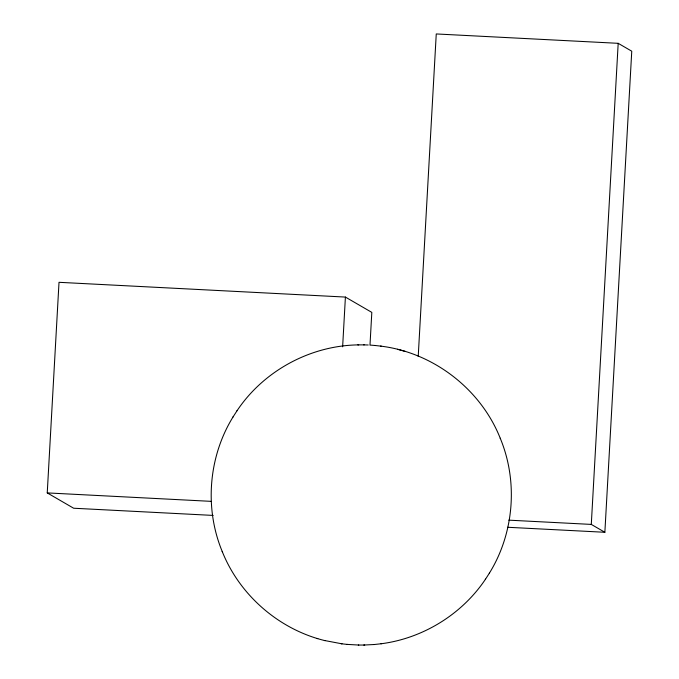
<?xml version="1.0" encoding="UTF-8"?>
<svg xmlns="http://www.w3.org/2000/svg" width="679" height="679" viewBox="0 0 679 679"><rect width="100%" height="100%" fill="white"/><g stroke="black" fill="none" stroke-linecap="round" stroke-linejoin="round"><path stroke-width="1.02" d="M213.155 515.42L73.655 508.231L47.241 492.903L59.014 282.311L345.407 297.071L371.82 312.391L369.987 345.204M342.632 346.808L345.407 297.071M418.222 356.433L436.257 33.95L618.187 43.32L631.759 51.197L604.862 532.277L507.544 527.269M604.862 532.277L591.29 524.409L618.187 43.32M233.203 416.685C208.419 456.619 204.243 508.342 222.322 551.721M489.33 573.237C514.113 533.304 518.289 481.581 500.211 438.201M236.996 410.795C263.664 370.742 310.659 345.356 358.75 344.881M381.012 643.777C422.941 638.387 462.017 614.291 485.536 579.136M233.016 416.982L237.175 410.506M485.358 579.425L489.517 572.94M363.783 645.042L374.299 644.515M374.01 644.549L381.394 643.734M363.732 344.873L368.222 344.991M358.801 645.05L346.977 644.388M357.825 344.881L364.199 344.873M358.334 645.05L364.708 645.042M47.241 492.903L211.05 501.348M508.783 520.156L591.29 524.409M370.734 345.127L375.555 345.535M380.52 346.095C433.227 352.435 480.859 389.109 500.347 438.524M342.012 643.828L324.35 640.475M375.097 345.484L381.428 346.205M341.104 643.726L347.436 644.439M397.495 349.278L405.431 351.484M325.037 640.645C279.12 629.518 239.653 595.313 222.186 551.399M317.78 638.642L317.101 638.438"/></g></svg>
